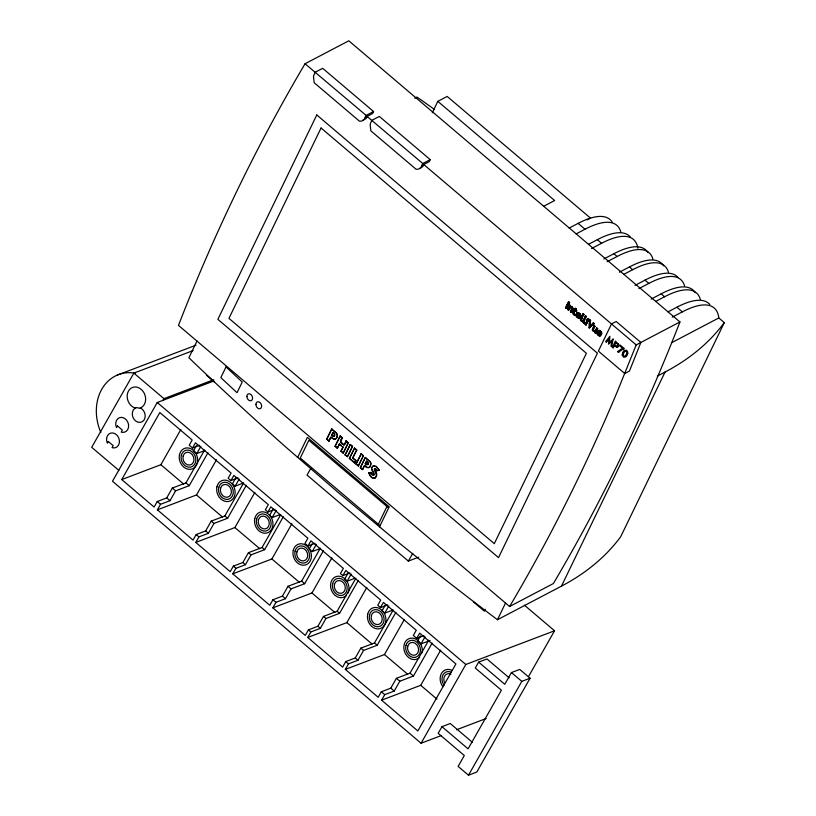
<?xml version="1.0" encoding="UTF-8"?>
<svg xmlns="http://www.w3.org/2000/svg" width="816" height="816" viewBox="0 0 816 816"><rect width="100%" height="100%" fill="white"/><g stroke="black" fill="none" stroke-linecap="round" stroke-linejoin="round"><path stroke-width="1.22" d="M575.3 310.457C572.557 311.528 575.351 314.996 574.586 314.609C572.597 313.732 575.005 308.591 576.473 311.447L576.769 310.845L575.321 309.998L576.769 310.845M570.302 306.52L569.813 305.327L567.732 309.631C569.201 311.528 571.108 303.807 572.087 308.591C568.099 315.364 573.76 311.559 572.852 307.754C572.791 306.143 568.895 306.163 571.424 306.632C573.862 307.907 572.138 310.927 571.118 312.508M570.578 306.377L569.813 305.327M594.415 323.595L593.283 323.014L594.415 323.595L589.132 327.92L589.438 319.75L590.6 320.362L589.733 326.114L590.325 320.504L589.438 319.75M589.407 327.767L589.713 319.607M625.627 350.819C628.065 351.737 626.27 355.949 624.322 356.368A1.418 1.051 62.3 0 1 623.485 355.776L623.393 353.685L625.046 350.941M623.414 356.816C626.606 358.887 629.34 352.277 626.596 350.401M627.637 353.644L627.749 352.961M597.077 332.5L597.649 330.98M580.655 319.311L583.185 313.803L583.94 314.456C580.859 314.711 582.869 323.095 580.594 320.413A1.387 1.02 62.3 0 1 580.38 319.454L583.185 313.803M573.25 312.548L573.24 313.507M598.006 332.53L597.934 333.285A1.663 1.224 62.3 0 0 598.291 334.285C603.238 338.711 593.161 333.581 597.995 330.623M374.513 468.853C381.021 477.319 371.351 482.888 368.914 472.811M334.499 435.815L334.519 434.469L332.928 432.674L331.653 435.295L333.071 436.356L334.427 436.091M368.077 464.324L368.108 462.988L366.506 461.193L365.242 463.814L366.659 464.875L368.353 464.182M577.861 313.528L577.259 314.007L579.635 316.016L579.472 314.435L578.014 313.538M598.771 331.286L598.169 331.755L600.535 333.764L600.372 332.183L598.913 331.296M600.535 333.764L600.454 331.775L598.495 331.429M574.27 309.958C574.627 308.315 570.986 314.915 574.739 315.517L574.954 314.752M574.739 315.517L575.229 314.609M622.649 352.634L622.251 354.838M371.963 467.833L373.004 466.109M618.426 346.137L618.61 345.668A2.02 1.489 62.3 0 0 618.406 344.199L615.407 341.068L612.377 347.33L613.244 348.044L614.417 345.627L616.631 347.157A2.254 1.663 62.3 0 0 617.824 346.943L618.446 346.127M583.124 321.035L585.602 315.853L586.357 316.496C583.277 316.761 585.286 325.145 583.012 322.463A1.387 1.02 62.3 0 1 582.797 321.504L585.602 315.853M577.208 312.783L578.768 312.64L580.329 313.936A2.315 1.714 62.3 0 1 580.849 315.313L580.849 315.751A2.846 2.101 62.3 0 1 580.329 317.016L577.249 314.395L576.749 315.68A1.663 1.224 62.3 0 0 577.106 316.669C582.614 320.749 572.291 316.129 577.085 312.875M577.249 314.395L577.024 315.537A1.663 1.224 62.3 0 0 577.381 316.526L579.136 317.597M597.72 330.766L599.678 330.388L601.229 331.694A2.315 1.714 62.3 0 1 601.749 333.061L601.759 333.509A2.846 2.101 62.3 0 1 601.239 334.774L598.159 332.153L597.659 333.428A1.663 1.224 62.3 0 0 598.016 334.427L600.046 335.356M679.942 321.953L636.205 344.903L617.712 390.66A2519.951 1861.429 62.3 0 1 509.612 606.512L178.469 325.37A2519.951 1861.429 62.3 0 1 305.051 63.75L348.799 40.8L679.942 321.953A2519.951 1861.429 62.3 0 1 553.36 583.562L509.612 606.512M622.628 352.645L624.209 350.197L626.617 350.39M197.013 340.955L188.884 357.745A2367.644 1400.511 25.8 0 0 286.549 447.719L337.396 491.773L389.528 535.153A2367.644 1400.511 25.8 0 0 497.464 619.732L561.459 586.143A408.867 241.852 25.8 0 0 620.701 536.724L724.302 322.616L718.814 317.954A107.324 34.69 -49.7 0 0 682.36 311.875L676.872 307.214L667.988 311.885M365.15 117.422L366.129 115.413L373.555 111.517L322.667 68.32L315.241 72.216L314.272 74.225A10.067 7.436 62.3 0 0 313.507 76.714L314.191 82.753L359.509 121.227L362.069 120.982L364.028 119.656A7.609 5.62 62.3 0 0 365.15 117.422L372.586 113.526L373.555 111.517M432.307 112.751L437.825 101.347L447.178 96.441L590.498 218.117L587.153 219.871M421.811 165.536L422.79 163.526L430.216 159.63L379.328 116.423L371.902 120.319L370.933 122.329A10.067 7.436 62.3 0 0 370.168 124.817L370.852 130.856L416.17 169.33L418.73 169.085L420.689 167.759A7.609 5.62 62.3 0 0 421.811 165.536L429.247 161.629L430.216 159.63M297.646 457.429L307.367 437.366L389.201 506.807L379.491 526.881M326.706 439.263L331.663 429.002L336.6 433.102A3.917 2.887 62.3 0 1 337.457 435.336L336.59 438.243L334.733 439.171A5.416 3.998 62.3 0 1 332.092 438.192L330.806 437.141L328.879 441.109L326.706 439.263L331.939 428.859M328.879 441.109L331.082 436.999L332.367 438.049A5.416 3.998 62.3 0 0 335.009 439.028M331.653 435.295L332.928 432.674M341.323 445.546L339.517 444.016L337.273 448.239L335.07 446.372L340.037 436.111L342.506 437.835C336.855 441.436 345.566 449.545 346.117 440.895L348.32 442.762L343.352 453.023L340.884 451.299L343.128 447.076L340.884 451.299M335.07 446.372L340.313 435.968M337.273 448.239L339.517 444.016M340.323 441.925L342.506 437.835M343.934 444.995L346.117 440.895M343.077 453.166L348.32 442.762M345.086 454.869L350.319 444.465L352.522 446.332L347.555 456.593L345.086 454.869L347.555 456.593M345.913 453.584L350.319 444.465M347.279 456.736L352.522 446.332M355.898 460.561L354.562 462.907L349.37 458.51L354.613 448.106L356.786 449.953L352.624 458.153L355.898 460.561L352.9 458M349.37 458.51L354.613 448.106M352.624 458.153L356.786 449.953M354.562 462.907L355.623 460.703M356 464.141L361.243 453.737L363.436 455.603L358.479 465.854L356 464.141L361.243 453.737M358.204 466.007L363.436 455.603M360.284 467.772L365.252 457.521L370.189 461.621A3.917 2.887 62.3 0 1 371.045 463.845L370.178 466.752L368.322 467.69A5.416 3.998 62.3 0 1 365.68 466.711L364.395 465.661L362.467 469.628L360.284 467.772L365.527 457.378M362.467 469.628L364.67 465.518L365.956 466.568A5.416 3.998 62.3 0 0 368.597 467.537L369.464 467.303M365.242 463.814L366.782 461.04L368.383 462.845M378.349 524.26L386.927 506.522M565.651 307.867L568.507 301.971L569.578 302.512C566.335 311.936 563.754 308.744 568.772 301.828M566.447 308.54L569.578 302.512M567.732 309.631L570.088 305.174M568.487 310.274L570.313 306.928M570.364 311.865L571.832 308.224L570.037 307.071M573.77 309.529L575.27 308.305L576.167 308.652L575.596 309.856M574.046 309.386L574.342 308.785M574.066 308.927L574.556 309.346L575.27 308.305M573.362 312.253L574.148 310.621M575.321 309.998L576.167 308.652M575.025 310.6L576.198 311.6L576.494 310.988M583.94 314.456L581.38 319.321L581.41 321.351M586.357 316.496L583.797 321.371L583.817 323.401M586.296 320.219L586.877 319.433L588.224 320.576L586.143 324.88L585.113 324.38C586.939 323.452 586.612 318.77 586.877 320.719M586.571 320.076L586.877 319.433M585.113 324.38L587.153 320.576M585.868 325.023L588.224 320.576M593.926 325.798L592.324 329.725A1.632 1.204 62.3 0 0 592.681 330.786L595.119 331.673C594.058 335.05 597.853 330.235 597.679 328.603L596.649 328.103L595.18 331.123L594.007 330.766L593.477 329.521L594.966 326.298L593.926 325.798L594.966 326.298M594.201 325.645L592.589 329.582A1.632 1.204 62.3 0 0 592.957 330.643L595.119 331.673M594.691 326.441C592.844 327.481 592.538 332.326 595.456 330.98L596.924 327.961M594.558 332.408L594.844 331.816M595.323 333.05L597.679 328.603M485.265 609.287L484.357 611.164L473.382 601.841M615.907 342.547L614.764 344.872L616.672 346.086L617.63 345.188A1.265 0.938 62.3 0 0 617.518 344.26L615.886 342.557M619.273 351.706L624.056 348.34L619.997 344.923L619.609 345.739L622.557 348.218L617.477 351.655L618.436 352.451L619.293 351.696M497.464 619.732L505.583 602.942M561.459 586.143L665.06 372.035A408.867 241.852 25.8 0 0 724.302 322.616M193.127 350.584L133.855 373.106L91.698 447.311L118.871 470.383M213.965 380.95L157.233 402.502L112.496 481.256L421.066 743.243L441.181 735.604M162.986 400.319L163.945 398.647L213.721 379.726M204.643 449.993L185.946 482.899L172.319 488.07L166.739 497.903L157.253 501.503L154.112 507.042L121.747 479.573L159.824 412.549L192.188 440.018L189.241 445.21L192.515 447.994L199.624 445.291M121.747 479.573L160.864 464.712L180.836 429.553M243.566 483.031L224.869 515.936L211.242 521.118L205.652 530.951L196.177 534.551L193.035 540.09L157.386 509.827L160.538 504.298L170.014 500.687L175.603 490.855L189.23 485.683L207.927 452.778M192.515 447.994L195.463 442.802L231.101 473.066L228.154 478.247L230.908 480.583L238.017 477.88M196.401 445.679L193.504 450.779L196.789 453.563L204.734 450.544M196.789 453.563L200.838 446.434M157.386 509.827L196.503 494.965L216.475 459.806M280.745 514.61L262.058 547.516L248.431 552.687L242.842 562.52L233.366 566.12L230.214 571.659L195.779 542.416L198.92 536.887L208.396 533.276L213.986 523.444L227.613 518.272L246.31 485.367M230.908 480.583L233.855 475.391L268.291 504.635L265.343 509.827L267.913 512.009L275.023 509.306M235.906 477.707L232.427 483.827L235.171 486.152L243.117 483.133M235.171 486.152L239.221 479.023M195.779 542.416L234.886 527.554L254.857 492.395M320.331 548.209L301.645 581.114L288.007 586.296L282.428 596.129L272.942 599.729L269.8 605.268L232.784 573.842L235.936 568.303L245.412 564.703L251.002 554.87L264.629 549.688L283.315 516.793M267.913 512.009L270.861 506.818L307.877 538.244L304.929 543.425L307.969 546.006L315.078 543.303M273.085 509.286L269.617 515.396L272.187 517.579L280.133 514.559M272.187 517.579L276.236 510.439M310.784 468.435L307.02 475.065L408.357 561.102L418.659 557.185M232.784 573.842L271.891 558.98L291.873 523.821M355.817 578.34L337.13 611.245L323.493 616.427L317.914 626.26L308.428 629.86L305.286 635.399L272.84 607.849L275.981 602.31L285.457 598.709L291.047 588.877L304.674 583.695L323.371 550.79M307.969 546.006L310.916 540.814L343.363 568.375L340.415 573.556L342.863 575.637L349.972 572.934M312.089 543.905L309.193 549.005L312.232 551.585L320.178 548.566M312.232 551.585L316.282 544.445M272.84 607.849L311.947 592.987L331.918 557.828M393.169 610.052L374.483 642.957L360.856 648.139L355.266 657.971L345.78 661.572L342.638 667.111L307.734 637.48L310.886 631.941L320.362 628.34L325.951 618.508L339.578 613.326L358.265 580.421M342.863 575.637L345.811 570.455L380.715 600.086L377.767 605.268L380.47 607.563L387.58 604.87M348.157 573.016L344.678 579.136L347.137 581.216L355.082 578.197M347.137 581.216L351.186 574.076M307.734 637.48L346.851 622.618L366.823 587.459M428.726 640.244L410.03 673.139L396.403 678.32L390.813 688.153L381.337 691.754L378.196 697.292L345.341 669.406L348.483 663.867L357.969 660.266L363.559 650.434L377.186 645.252L395.872 612.347M380.47 607.563L383.418 602.381L416.272 630.268L413.324 635.46L416.721 638.347L423.83 635.644M408.357 561.102L412.743 553.37M385.509 604.727L382.031 610.847L384.734 613.142L392.69 610.123M384.734 613.142L388.793 606.002M345.341 669.406L384.448 654.544L404.42 619.385M416.721 638.347L419.669 633.155L455.92 663.938L417.853 730.963L381.592 700.179L384.744 694.651L394.22 691.05L399.809 681.207L413.437 676.036L432.123 643.13M420.485 635.929L417.588 641.029L420.995 643.926L430.073 640.468M420.995 643.926L425.044 636.786M381.592 700.179L420.709 685.318L440.681 650.158M421.066 743.243L465.803 664.489L554.543 630.778L524.464 605.237M441.956 726.668L438.182 733.319L464.304 755.504L458.123 766.397L468.496 775.2L476.789 772.048L530.094 678.208L519.721 669.406L511.428 672.557L504.767 684.287L478.635 662.113L475.279 668.029L501.401 690.203L468.088 748.853L441.956 726.668L450.259 723.517L472.515 742.417M468.496 775.2L521.801 681.37L530.094 678.208M528.442 676.719L554.543 630.778M576.749 313.222L576.484 316.353L579.187 318.424M369.903 466.895L370.77 463.998A3.917 2.887 62.3 0 0 369.913 461.764L365.252 457.521M374.748 468.557L374.238 469.996L376.492 475.228L375.329 477.87M588.52 319.821L587.979 318.73L588.611 319.75M334.152 436.244L334.927 435.02L333.703 432.908M373.616 475.198L373.891 474.892C373.585 472.046 369.22 467.884 373.534 465.824M374.167 474.749L373.167 475.32C370.433 473.729 368.975 470.312 373.442 475.177M613.102 339.079L609.501 342.496L609.848 336.335L605.645 341.618L606.472 342.292L609.144 338.885L608.532 344.189L612.112 341.404L610.888 346.066L611.714 346.749L613.081 339.089M589.733 326.114L593.558 322.871M589.132 327.92L594.14 323.738M335.6 438.926L336.835 437.611L337.181 435.479A3.917 2.887 62.3 0 0 336.325 433.245L331.663 429.002M576.81 313.018L577.483 312.64M622.802 349.309L623.873 348.687M414.722 98.216L416.935 97.053A661.735 391.435 25.8 0 1 434.622 109.579M543.466 206.397L554.645 200.532L437.825 101.347M569.119 228.082L578.116 223.37A107.324 34.69 -49.7 0 1 612.275 222.258M576.127 233.896L585.021 229.225A107.324 34.69 -49.7 0 1 620.803 231.897M588.428 244.341L597.322 239.669A107.324 34.69 -49.7 0 1 630.36 237.017M591.559 248.523L601.565 243.28A107.324 34.69 -49.7 0 1 637.847 248.166M603.86 258.968L613.867 253.725A107.324 34.69 -49.7 0 1 648.026 252.613M607.124 261.732L617.12 256.489A107.324 34.69 -49.7 0 1 652.912 259.162M619.426 272.187L629.422 266.934A107.324 34.69 -49.7 0 1 663.592 265.822M623.791 274.36L632.686 269.698A107.324 34.69 -49.7 0 1 668.477 272.371M577.259 314.007L579.635 316.016M634.981 285.396L644.987 280.143A107.324 34.69 -49.7 0 1 678.025 277.491M576.973 314.548L580.329 317.016M638.836 288.66L648.832 283.407A107.324 34.69 -49.7 0 1 684.624 286.079M651.137 299.105L661.133 293.852A107.324 34.69 -49.7 0 1 695.303 292.75M655.676 301.441L664.571 296.769A107.324 34.69 -49.7 0 1 700.363 299.441M598.169 331.755L600.811 333.622M597.883 332.296L601.239 334.774M374.819 468.568C377.635 472.025 377.308 468.659 374.473 468.7M373.259 465.967L376.166 466.283L379.195 470.291L376.594 466.956L373.871 465.834M672.251 317.179L682.36 311.875M671.629 342.72L718.814 317.954M657.359 376.084L665.06 372.035M625.036 350.951L625.648 350.809M117.065 375.176L195.993 345.188M478.635 662.113L486.938 658.961L509.184 677.851M456.562 729.759L486.142 718.519M368.016 464.61L365.517 463.672M577.585 313.67L578.789 313.477L579.89 314.568M140.199 407.929L140.882 407.735A10.975 8.956 69.2 0 0 143.055 391.364A10.975 8.956 69.2 0 0 128.489 390.997A10.975 8.956 69.2 0 0 133.855 407.551L135.415 408.061M420.067 168.239L422.617 166.75A7.609 5.62 62.3 0 0 423.739 164.516L636.205 344.903M598.118 330.541L599.403 330.531L600.953 331.837A2.315 1.714 62.3 0 1 601.474 333.203L601.484 333.652A2.846 2.101 62.3 0 1 600.964 334.917M368.638 472.954L371.178 472.342M376.829 470.781L379.195 470.291M375.013 478.003L372.045 477.493L369.373 474.127M362.773 120.227L365.956 118.646A7.609 5.62 62.3 0 0 367.078 116.413L422.79 163.526M577.657 312.681L580.054 314.078A2.315 1.714 62.3 0 1 580.574 315.455L580.574 315.894A2.846 2.101 62.3 0 1 580.064 317.159M600.097 336.172L598.312 335.325L597.21 333.611M333.917 436.285L331.928 435.152M574.994 308.448L575.892 308.805M575.015 315.374L573.352 313.834M388.651 507.95L308.856 440.293L300.278 458.031L380.072 525.677M578.116 223.37L585.021 229.225M597.322 239.669L601.565 243.28M613.867 253.725L617.12 256.489M629.422 266.934L632.686 269.698M644.987 280.143L648.832 283.407M661.133 293.852L664.571 296.769M305.051 63.75L366.129 115.413M582.91 313.946L583.675 314.599M585.327 315.996L586.082 316.649M568.507 301.971L569.303 302.654M586.602 319.576L587.948 320.719M596.649 328.103L597.404 328.746M565.927 307.724L566.722 308.397M568.007 309.488L568.762 310.131M570.639 311.722L571.394 312.365M585.388 324.238L586.143 324.88M594.833 332.265L595.598 332.908M340.037 436.111L342.23 437.978M345.841 441.038L348.044 442.904M350.044 444.608L352.247 446.474M354.338 448.249L356.521 450.106M360.968 453.88L363.161 455.746M340.598 441.782L344.209 444.853M339.242 444.159L342.853 447.219M326.981 439.12L329.154 440.966M335.345 446.219L337.549 448.086M341.894 451.778L343.352 453.023M349.646 458.368L354.827 462.764M356.276 463.998L358.479 465.854M360.56 467.629L362.743 469.486M206.377 375.146L214.475 382.021M511.428 672.557L521.801 681.37M133.855 373.106L163.945 398.647M157.233 402.502L465.803 664.489M185.946 482.899L189.23 485.683M224.869 515.936L227.613 518.272M262.058 547.516L264.629 549.688M301.645 581.114L304.674 583.695M337.13 611.245L339.578 613.326M374.483 642.957L377.186 645.252M410.03 673.139L413.437 676.036M160.864 464.712L183.702 484.102M196.503 494.965L222.503 517.048M234.886 527.554L259.763 548.678M271.891 558.98L299.421 582.349M311.947 592.987L334.846 612.428M346.851 622.618L372.055 644.018M384.448 654.544L407.643 674.23M420.709 685.318L436.927 699.088M172.319 488.07L175.603 490.855M211.242 521.118L213.986 523.444M248.431 552.687L251.002 554.87M288.007 586.296L291.047 588.877M323.493 616.427L325.951 618.508M360.856 648.139L363.559 650.434M396.403 678.32L399.809 681.207M166.739 497.903L170.014 500.687M205.652 530.951L208.396 533.276M242.842 562.52L245.412 564.703M282.428 596.129L285.457 598.709M317.914 626.26L320.362 628.34M355.266 657.971L357.969 660.266M390.813 688.153L394.22 691.05M157.253 501.503L160.538 504.298M196.177 534.551L198.92 536.887M233.366 566.12L235.936 568.303M272.942 599.729L275.981 602.31M308.428 629.86L310.886 631.941M345.78 661.572L348.483 663.867M381.337 691.754L384.744 694.651M584.093 323.258L583.287 322.31A1.387 1.02 62.3 0 1 583.144 321.994M581.686 321.208L580.87 320.27M614.397 345.637L615.009 346.219M623.424 356.806L622.404 355.378M618.14 343.658L618.426 344.189M374.116 473.637L371.933 469.384M622.261 354.827L622.384 355.388M599.77 335.498L599.821 336.314M578.86 317.74L578.911 318.566M676.872 307.214A107.324 34.69 -49.7 0 1 709.91 304.562M346.402 595.394A10.975 8.956 69.2 0 1 331.143 589.356A10.975 8.956 69.2 0 1 340.466 576.422A10.975 8.956 69.2 0 1 347.84 593.395M419.669 657.308A10.975 8.956 69.2 0 1 404.736 652.178A10.975 8.956 69.2 0 1 412.131 638.112A10.975 8.956 69.2 0 1 422.005 652.871M442.925 686.776A10.975 8.956 69.2 0 1 441.313 673.69A10.975 8.956 69.2 0 1 451.646 670.191M444.526 682.492A6.589 5.375 69.2 0 1 445.036 675.495A6.589 5.375 69.2 0 1 450.901 674.251M444.057 685.236A8.782 7.171 69.2 0 1 443.037 674.781A8.782 7.171 69.2 0 1 451.411 672.292M100.837 432.46A45.278 36.965 69.2 0 1 135.242 373.198M617.845 346.933A2.254 1.663 62.3 0 1 616.631 347.147M588.968 319.321C587.122 321.29 587.918 316.853 588.968 319.321M640.876 342.445L629.442 371.076L624.76 373.524L598.373 351.115L611.521 323.942L616.192 321.494L640.876 342.445M316.781 114.944L217.872 319.352L498.515 557.624L597.424 353.216L316.781 114.944M321.055 128L228.949 318.362L494.292 543.65L586.398 353.287L321.055 128M226.022 366.925L220.84 377.624L237.048 392.72L242.23 382.01L226.022 366.925M108.293 441.487L107.345 443.17A7.681 6.273 69.2 0 1 110.894 433.061A7.681 6.273 69.2 0 1 119.381 440.273A7.681 6.273 69.2 0 1 112.883 447.872L112.047 447.596L113.169 445.628L108.293 441.487M117.463 425.932L116.515 427.604A7.681 6.273 69.2 0 1 120.064 417.506A7.681 6.273 69.2 0 1 128.561 424.718A7.681 6.273 69.2 0 1 122.053 432.317L121.227 432.041L122.339 430.073L117.463 425.932M136.425 407.592L134.936 408.286A7.681 6.273 69.2 0 0 134.252 419.567A7.681 6.273 69.2 0 0 144.106 419.914A7.681 6.273 69.2 0 0 141.372 408.52L136.425 407.592M246.891 396.443A3.692 2.662 66.1 0 0 251.165 400.687A3.692 2.662 66.1 0 0 251.165 394.74A3.692 2.662 66.1 0 0 246.891 396.443M255.928 404.43A3.692 2.662 66.1 0 0 260.202 408.683A3.692 2.662 66.1 0 0 260.202 402.727A3.692 2.662 66.1 0 0 255.928 404.43M179.489 454.624A10.975 8.956 69.2 0 0 190.954 469.271A10.975 8.956 69.2 0 0 194.891 452.023A10.975 8.956 69.2 0 0 179.489 454.624M216.934 486.836A10.975 8.956 69.2 0 0 228.388 501.493A10.975 8.956 69.2 0 0 232.325 484.235A10.975 8.956 69.2 0 0 216.934 486.836M254.796 518.507A10.975 8.956 69.2 0 0 266.251 533.154A10.975 8.956 69.2 0 0 270.188 515.906A10.975 8.956 69.2 0 0 254.796 518.507M293.23 550.484A10.975 8.956 69.2 0 0 304.694 565.141A10.975 8.956 69.2 0 0 308.632 547.883A10.975 8.956 69.2 0 0 293.23 550.484M367.72 614.162A10.975 8.956 69.2 0 0 379.185 628.82A10.975 8.956 69.2 0 0 383.122 611.572A10.975 8.956 69.2 0 0 367.72 614.162M181.346 455.175A8.782 7.171 69.2 0 0 190.23 467.18A8.782 7.171 69.2 0 0 193.759 453.553A8.782 7.171 69.2 0 0 181.346 455.175M183.121 456.042A6.589 5.375 69.2 0 0 189.781 465.049A6.589 5.375 69.2 0 0 192.433 454.828A6.589 5.375 69.2 0 0 183.121 456.042M220.555 488.254A6.589 5.375 69.2 0 0 227.225 497.26A6.589 5.375 69.2 0 0 229.867 487.04A6.589 5.375 69.2 0 0 220.555 488.254M218.78 487.397A8.782 7.171 69.2 0 0 227.674 499.392A8.782 7.171 69.2 0 0 231.203 485.775A8.782 7.171 69.2 0 0 218.78 487.397M258.417 519.925A6.589 5.375 69.2 0 0 265.088 528.931A6.589 5.375 69.2 0 0 267.73 518.711A6.589 5.375 69.2 0 0 258.417 519.925M256.642 519.068A8.782 7.171 69.2 0 0 265.537 531.063A8.782 7.171 69.2 0 0 269.066 517.436A8.782 7.171 69.2 0 0 256.642 519.068M295.086 551.045A8.782 7.171 69.2 0 0 303.97 563.05A8.782 7.171 69.2 0 0 307.51 549.423A8.782 7.171 69.2 0 0 295.086 551.045M296.861 551.912A6.589 5.375 69.2 0 0 303.532 560.908A6.589 5.375 69.2 0 0 306.173 550.698A6.589 5.375 69.2 0 0 296.861 551.912M332.683 583.471A8.782 7.171 69.2 0 0 341.567 595.476A8.782 7.171 69.2 0 0 345.097 581.849A8.782 7.171 69.2 0 0 332.683 583.471M334.458 584.338A6.589 5.375 69.2 0 0 341.119 593.334A6.589 5.375 69.2 0 0 343.771 583.124A6.589 5.375 69.2 0 0 334.458 584.338M369.577 614.723A8.782 7.171 69.2 0 0 378.461 626.729A8.782 7.171 69.2 0 0 382 613.102A8.782 7.171 69.2 0 0 369.577 614.723M371.351 615.59A6.589 5.375 69.2 0 0 378.022 624.587A6.589 5.375 69.2 0 0 380.664 614.377A6.589 5.375 69.2 0 0 371.351 615.59M405.95 645.385A8.782 7.171 69.2 0 0 414.844 657.39A8.782 7.171 69.2 0 0 418.373 643.763A8.782 7.171 69.2 0 0 405.95 645.385M407.725 646.252A6.589 5.375 69.2 0 0 414.395 655.258A6.589 5.375 69.2 0 0 417.047 645.038A6.589 5.375 69.2 0 0 407.725 646.252"/></g></svg>
